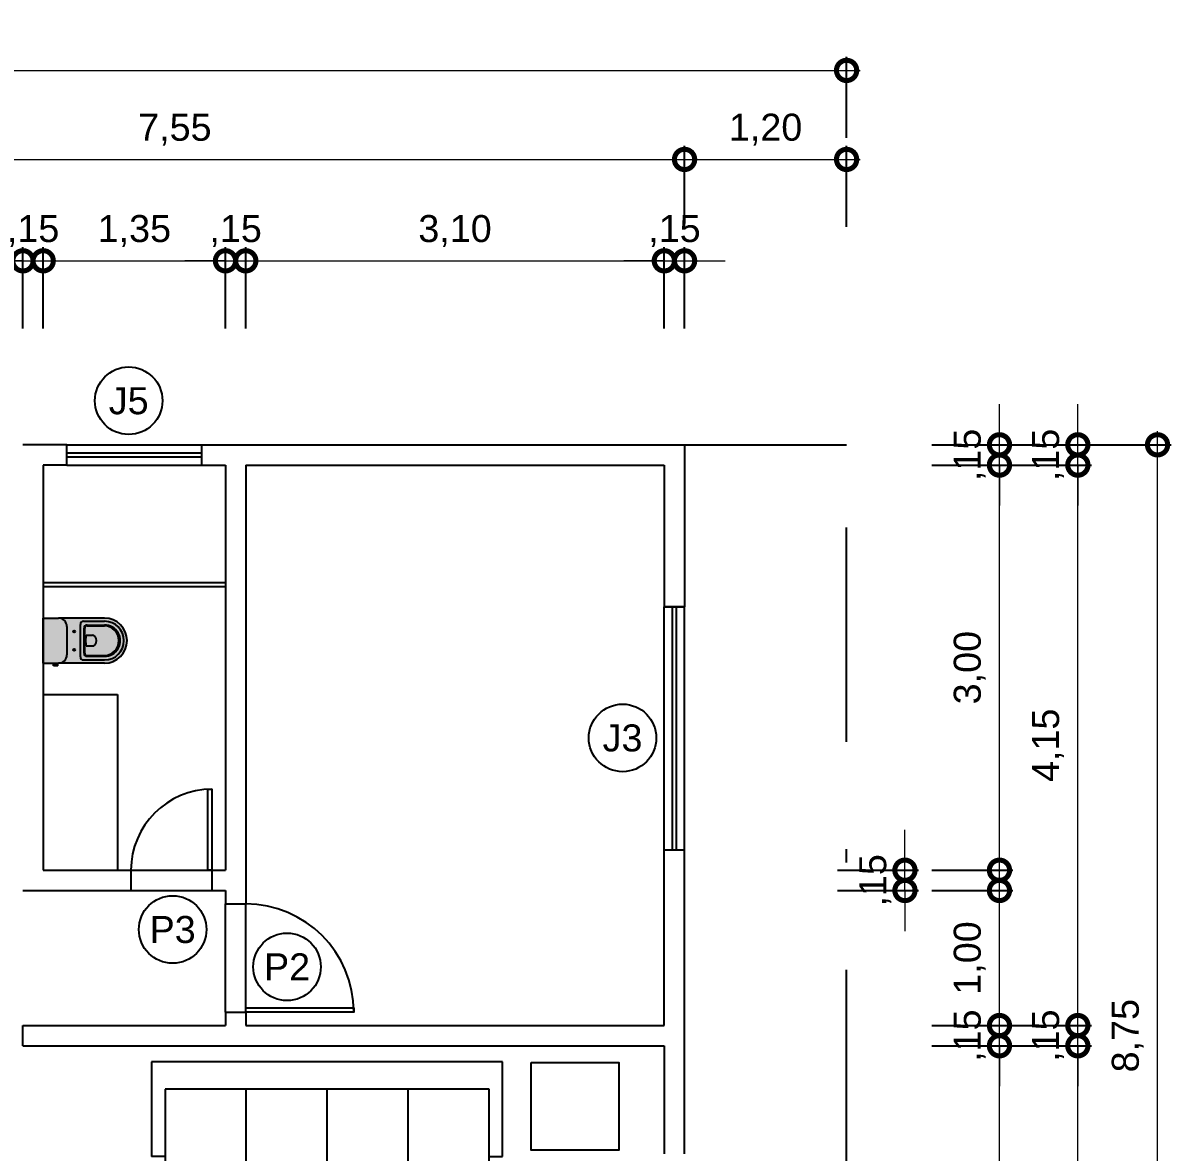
# Model space of a CAD drawing. Header units: metres. Extents: x 47788 to 47873.8, y 23410.5 to 23440.5.
# Drawn here: x 47833.12 to 47841.62, y 23424.58 to 23432.94 of the extents above; entities that cross this region are included whole.
import ezdxf
from ezdxf.enums import TextEntityAlignment as Align

# ---------------------------------------------------------------- set-up
doc = ezdxf.new("R2010")
doc.units = ezdxf.units.M
doc.header["$LTSCALE"] = 0.25
doc.linetypes.add('DASHDOT2', pattern=[12.7, 6.35, -3.175, 0, -3.175])
for name, color, linetype in [('ARQ_ALV CT', 7, 'Continuous'), ('ARQ_ALV VS', 2, 'Continuous'), ('ARQ_ESQ CT', 3, 'Continuous'), ('ARQ_MOB 01', 1, 'Continuous'), ('ARQ_PISO 01', 1, 'Continuous'), ('ARQ_PROJ SUP', 1, 'DASHDOT2'), ('ARQ_SAN 01', 1, 'Continuous'), ('ARQ_SAN 02', 2, 'Continuous'), ('ARQ_SIMB 01', 1, 'Continuous'), ('LOUÇA', 2, 'Continuous'), ('SIMB_02', 2, 'Continuous'), ('SIMB_TXT', 1, 'Continuous')]:
    doc.layers.add(name, color=color, linetype=linetype)
doc.layers.add('ARQ_COTA_AZUL', color=5, linetype='Continuous', lineweight=20, true_color=0x0000ff)
doc.styles.add('cota', font='arial.ttf')
doc.styles.add('SIMB', font='arial.ttf')
doc.dimstyles.new('Info 01 - annot', dxfattribs={"dimtxt": 2, "dimasz": 3, "dimexe": 1, "dimexo": 1, "dimgap": 1, "dimtad": 1, "dimzin": 4, "dimtxsty": 'cota', "dimblk": 'DOTSMALL', "dimcen": 2, "dimdle": 1, "dimclrd": 256, "dimclre": 256, "dimclrt": 1, "dimazin": 2, "dimtfac": 0.09, "dimtix": 1, "dimtmove": 2, "dimatfit": 2, "dimfxl": 5, "dimfxlon": 1, "dimtolj": 1, "dimtzin": 4, "dimlwd": -1, "dimarcsym": 1})

# ---------------------------------------------------------------- blocks, each defined once
blk = doc.blocks.new('VASO_BELL')
at = {"true_color": 0xffffff}
h = blk.add_hatch(color=7, dxfattribs=at)
h.dxf.hatch_style = 1
edge = h.paths.add_edge_path()
edge.add_line((0, 0), (0.37, 0))
edge.add_line((0.37, 0), (0.37, -0.126))
edge.add_line((0.37, -0.126), (0.37, -0.505))
edge.add_arc((0.185, -0.505), 0.185, -180, 0, ccw=False)
edge.add_line((0, -0.505), (0, -0.126))
edge.add_line((0, -0.126), (0, 0))
h = blk.add_hatch(color=7, dxfattribs=at)
h.dxf.hatch_style = 1
h.paths.add_polyline_path([(-0.0067, -0.0855), (-0.0217, -0.0855), (-0.0217, -0.1205), (-0.0067, -0.1205)])
h = blk.add_hatch(color=7, dxfattribs=at)
h.dxf.hatch_style = 1
h.paths.add_polyline_path([(0, -0.089), (-0.0067, -0.089), (-0.0067, -0.1171), (0, -0.1171)])
at = {"layer": 'ARQ_SAN 01'}
for p, q in [((0.0565, -0.3611), (0.0565, -0.505)), ((0.0625, -0.3611), (0.0625, -0.505)), ((0.0815, -0.3361), (0.2885, -0.3361)), ((0.0815, -0.3421), (0.2885, -0.3421)), ((0.141, -0.3532), (0.141, -0.4061)), ((0.229, -0.3532), (0.229, -0.4061)), ((0.3075, -0.3611), (0.3075, -0.505)), ((0.3135, -0.3611), (0.3135, -0.505))]:
    blk.add_line(p, q, dxfattribs=at)
for centre in [(0.11, -0.255), (0.26, -0.255)]:
    blk.add_circle(centre, 0.0075, dxfattribs=at)
for centre, radius, start, end in [((0.0815, -0.3611), 0.025, 90, 180), ((0.0815, -0.3611), 0.019, 90, 180), ((0.1911, -0.5922), 0.2442, 91.42642, 101.83306), ((0.1789, -0.5922), 0.2442, 78.16694, 88.57358), ((0.2885, -0.3611), 0.025, 0, 90), ((0.2885, -0.3611), 0.019, 0, 90), ((0.168, -0.4061), 0.027, 180, 229.16778), ((0.185, -0.3864), 0.053, 229.16778, 310.83222), ((0.202, -0.4061), 0.027, 310.83222, 0), ((0.185, -0.5055), 0.1285, 179.77728, 0.22272), ((0.185, -0.4994), 0.1226, 182.60055, 357.39945)]:
    blk.add_arc(centre, radius, start, end, dxfattribs=at)
at = {"layer": 'ARQ_SAN 02'}
for p, q in [((0, 0), (0, -0.126)), ((0, 0), (0.37, 0)), ((0.37, 0), (0.37, -0.126)), ((-0.0217, -0.0855), (-0.0065, -0.0855)), ((-0.0217, -0.1205), (-0.0217, -0.0855)), ((-0.0067, -0.1205), (-0.0067, -0.0855)), ((0, -0.089), (-0.0067, -0.089)), ((-0.0217, -0.1205), (-0.0067, -0.1205)), ((0, -0.1171), (-0.0067, -0.1171)), ((0, -0.505), (0, -0.126)), ((0.37, -0.505), (0.37, -0.126)), ((0.301, -0.195), (0.069, -0.195)), ((0.026, -0.3311), (0.026, -0.505)), ((0.051, -0.3061), (0.319, -0.3061)), ((0.344, -0.3311), (0.344, -0.505))]:
    blk.add_line(p, q, dxfattribs=at)
for centre, radius, start, end in [((0.069, -0.126), 0.069, 180, 270), ((0.301, -0.126), 0.069, 270, 0), ((0.051, -0.3311), 0.025, 90, 180), ((0.319, -0.3311), 0.025, 0, 90), ((0.185, -0.505), 0.185, 180, 0), ((0.185, -0.505), 0.159, 180, 0)]:
    blk.add_arc(centre, radius, start, end, dxfattribs=at)
blk = doc.blocks.new('S4')
at = {"ltscale": 0.1}
for p, q in [((0, 0), (-2.6, 0)), ((0, -0.7), (0, 0)), ((-2.6, 0), (-2.6, -0.7)), ((-0.1, -0.2), (-2.5, -0.2)), ((-2.5, -0.2), (-2.5, -0.8)), ((-1.9, -0.8), (-1.9, -0.2)), ((-1.3, -0.8), (-1.3, -0.2)), ((-0.7, -0.8), (-0.7, -0.2)), ((-0.1, -0.8), (-0.1, -0.2)), ((-2.5, -0.7), (-2.6, -0.7)), ((-0.1, -0.7), (0, -0.7)), ((-2.5, -0.8), (-0.1, -0.8))]:
    blk.add_line(p, q, dxfattribs=at)
blk = doc.blocks.new('_DotSmall')
at = {"color": 0, "linetype": 'ByBlock', "const_width": 0.5}
blk.add_lwpolyline([(-0.0625, 0, 1), (0.0625, 0, 1)], format="xyb", close=True, dxfattribs=at)
blk = doc.blocks.new('*D929')
at = {"layer": 'ARQ_COTA_AZUL', "transparency": 16777216}
blk.add_line((47840.351, 23421.1128), (47840.351, 23425.4628), dxfattribs=at)
at = {"layer": 'ARQ_COTA_AZUL', "lineweight": -2, "transparency": 16777216}
for p, q in [((47839.851, 23425.3628), (47840.451, 23425.3628)), ((47839.851, 23421.2128), (47840.451, 23421.2128))]:
    blk.add_line(p, q, dxfattribs=at)
at = {"layer": 'Defpoints', "color": 0, "transparency": 16777216}
for p in [(47837.8688, 23425.3628), (47840.351, 23425.3628), (47837.8688, 23421.2128)]:
    blk.add_point(p, dxfattribs=at)
at = {"layer": 'ARQ_COTA_AZUL', "transparency": 16777216, "xscale": 0.3, "yscale": 0.3, "zscale": 0.3}
for p, rotation in [((47840.351, 23425.3628), 90), ((47840.351, 23421.2128), 270)]:
    blk.add_blockref('_DotSmall', p, dxfattribs=dict(at, rotation=rotation))
at = {"layer": 'ARQ_COTA_AZUL', "color": 1, "transparency": 16777216, "insert": (47840.1308, 23423.2878), "char_height": 0.2, "attachment_point": 5, "rotation": 90, "style": 'cota'}
blk.add_mtext('\\A1;4,15', dxfattribs=at)
blk = doc.blocks.new('*D930')
at = {"layer": 'ARQ_COTA_AZUL', "transparency": 16777216}
for p, q in [((47840.351, 23425.5128), (47840.351, 23425.8128)), ((47840.351, 23425.3628), (47840.351, 23425.5128)), ((47840.351, 23425.3628), (47840.351, 23425.0628))]:
    blk.add_line(p, q, dxfattribs=at)
at = {"layer": 'ARQ_COTA_AZUL', "lineweight": -2, "transparency": 16777216}
for p, q in [((47839.851, 23425.5128), (47840.451, 23425.5128)), ((47839.851, 23425.3628), (47840.451, 23425.3628))]:
    blk.add_line(p, q, dxfattribs=at)
at = {"layer": 'Defpoints', "color": 0, "transparency": 16777216}
for p in [(47837.8688, 23425.5128), (47840.351, 23425.5128), (47837.8688, 23425.3628)]:
    blk.add_point(p, dxfattribs=at)
at = {"layer": 'ARQ_COTA_AZUL', "transparency": 16777216, "xscale": 0.3, "yscale": 0.3, "zscale": 0.3}
for p, rotation in [((47840.351, 23425.5128), 270), ((47840.351, 23425.3628), 90)]:
    blk.add_blockref('_DotSmall', p, dxfattribs=dict(at, rotation=rotation))
at = {"layer": 'ARQ_COTA_AZUL', "color": 1, "transparency": 16777216, "insert": (47840.1308, 23425.4378), "char_height": 0.2, "attachment_point": 5, "rotation": 90, "style": 'cota'}
blk.add_mtext('\\A1;,15', dxfattribs=at)
blk = doc.blocks.new('*D931')
at = {"layer": 'ARQ_COTA_AZUL', "transparency": 16777216}
blk.add_line((47840.351, 23425.4128), (47840.351, 23426.6128), dxfattribs=at)
at = {"layer": 'ARQ_COTA_AZUL', "lineweight": -2, "transparency": 16777216}
for p, q in [((47839.851, 23426.5128), (47840.451, 23426.5128)), ((47839.851, 23425.5128), (47840.451, 23425.5128))]:
    blk.add_line(p, q, dxfattribs=at)
at = {"layer": 'Defpoints', "color": 0, "transparency": 16777216}
for p in [(47833.9188, 23426.5128), (47840.351, 23426.5128), (47837.8688, 23425.5128)]:
    blk.add_point(p, dxfattribs=at)
at = {"layer": 'ARQ_COTA_AZUL', "transparency": 16777216, "xscale": 0.3, "yscale": 0.3, "zscale": 0.3}
for p, rotation in [((47840.351, 23426.5128), 90), ((47840.351, 23425.5128), 270)]:
    blk.add_blockref('_DotSmall', p, dxfattribs=dict(at, rotation=rotation))
at = {"layer": 'ARQ_COTA_AZUL', "color": 1, "transparency": 16777216, "insert": (47840.1308, 23426.0128), "char_height": 0.2, "attachment_point": 5, "rotation": 90, "style": 'cota'}
blk.add_mtext('\\A1;1,00', dxfattribs=at)
blk = doc.blocks.new('*D932')
at = {"layer": 'ARQ_COTA_AZUL', "transparency": 16777216}
for p, q in [((47839.651, 23426.6628), (47839.651, 23426.9628)), ((47839.651, 23426.5128), (47839.651, 23426.6628)), ((47839.651, 23426.5128), (47839.651, 23426.2128))]:
    blk.add_line(p, q, dxfattribs=at)
at = {"layer": 'ARQ_COTA_AZUL', "lineweight": -2, "transparency": 16777216}
for p, q in [((47839.151, 23426.6628), (47839.751, 23426.6628)), ((47839.151, 23426.5128), (47839.751, 23426.5128))]:
    blk.add_line(p, q, dxfattribs=at)
at = {"layer": 'Defpoints', "color": 0, "transparency": 16777216}
for p in [(47833.9188, 23426.6628), (47839.651, 23426.6628), (47833.9188, 23426.5128)]:
    blk.add_point(p, dxfattribs=at)
at = {"layer": 'ARQ_COTA_AZUL', "transparency": 16777216, "xscale": 0.3, "yscale": 0.3, "zscale": 0.3}
for p, rotation in [((47839.651, 23426.6628), 270), ((47839.651, 23426.5128), 90)]:
    blk.add_blockref('_DotSmall', p, dxfattribs=dict(at, rotation=rotation))
at = {"layer": 'ARQ_COTA_AZUL', "color": 1, "transparency": 16777216, "insert": (47839.4308, 23426.5878), "char_height": 0.2, "attachment_point": 5, "rotation": 90, "style": 'cota'}
blk.add_mtext('\\A1;,15', dxfattribs=at)
blk = doc.blocks.new('*D933')
at = {"layer": 'ARQ_COTA_AZUL', "transparency": 16777216}
blk.add_line((47840.351, 23426.5628), (47840.351, 23429.7628), dxfattribs=at)
at = {"layer": 'ARQ_COTA_AZUL', "lineweight": -2, "transparency": 16777216}
for p, q in [((47839.851, 23429.6628), (47840.451, 23429.6628)), ((47839.851, 23426.6628), (47840.451, 23426.6628))]:
    blk.add_line(p, q, dxfattribs=at)
at = {"layer": 'Defpoints', "color": 0, "transparency": 16777216}
for p in [(47837.8688, 23429.6628), (47840.351, 23429.6628), (47833.9188, 23426.6628)]:
    blk.add_point(p, dxfattribs=at)
at = {"layer": 'ARQ_COTA_AZUL', "transparency": 16777216, "xscale": 0.3, "yscale": 0.3, "zscale": 0.3}
for p, rotation in [((47840.351, 23429.6628), 90), ((47840.351, 23426.6628), 270)]:
    blk.add_blockref('_DotSmall', p, dxfattribs=dict(at, rotation=rotation))
at = {"layer": 'ARQ_COTA_AZUL', "color": 1, "transparency": 16777216, "insert": (47840.1308, 23428.1628), "char_height": 0.2, "attachment_point": 5, "rotation": 90, "style": 'cota'}
blk.add_mtext('\\A1;3,00', dxfattribs=at)
blk = doc.blocks.new('*D934')
at = {"layer": 'ARQ_COTA_AZUL', "transparency": 16777216}
for p, q in [((47840.351, 23429.8128), (47840.351, 23430.1128)), ((47840.351, 23429.6628), (47840.351, 23429.8128)), ((47840.351, 23429.6628), (47840.351, 23429.3628))]:
    blk.add_line(p, q, dxfattribs=at)
at = {"layer": 'ARQ_COTA_AZUL', "lineweight": -2, "transparency": 16777216}
for p, q in [((47839.851, 23429.8128), (47840.451, 23429.8128)), ((47839.851, 23429.6628), (47840.451, 23429.6628))]:
    blk.add_line(p, q, dxfattribs=at)
at = {"layer": 'Defpoints', "color": 0, "transparency": 16777216}
for p in [(47838.0188, 23429.8128), (47840.351, 23429.8128), (47837.8688, 23429.6628)]:
    blk.add_point(p, dxfattribs=at)
at = {"layer": 'ARQ_COTA_AZUL', "transparency": 16777216, "xscale": 0.3, "yscale": 0.3, "zscale": 0.3}
for p, rotation in [((47840.351, 23429.8128), 270), ((47840.351, 23429.6628), 90)]:
    blk.add_blockref('_DotSmall', p, dxfattribs=dict(at, rotation=rotation))
at = {"layer": 'ARQ_COTA_AZUL', "color": 1, "transparency": 16777216, "insert": (47840.1308, 23429.7378), "char_height": 0.2, "attachment_point": 5, "rotation": 90, "style": 'cota'}
blk.add_mtext('\\A1;,15', dxfattribs=at)
blk = doc.blocks.new('*D940')
at = {"layer": 'ARQ_COTA_AZUL', "lineweight": -2, "transparency": 16777216}
for p, q in [((47830.6188, 23430.6753), (47830.6188, 23431.2753)), ((47833.1188, 23430.6753), (47833.1188, 23431.2753))]:
    blk.add_line(p, q, dxfattribs=at)
at = {"layer": 'ARQ_COTA_AZUL', "transparency": 16777216}
blk.add_line((47830.5188, 23431.1753), (47833.2188, 23431.1753), dxfattribs=at)
at = {"layer": 'Defpoints', "color": 0, "transparency": 16777216}
for p in [(47833.1188, 23431.1753), (47830.6188, 23429.8128), (47833.1188, 23429.8128)]:
    blk.add_point(p, dxfattribs=at)
at = {"layer": 'ARQ_COTA_AZUL', "transparency": 16777216, "xscale": 0.3, "yscale": 0.3, "zscale": 0.3, "rotation": 180}
blk.add_blockref('_DotSmall', (47830.6188, 23431.1753), dxfattribs=at)
at = {"layer": 'ARQ_COTA_AZUL', "transparency": 16777216, "xscale": 0.3, "yscale": 0.3, "zscale": 0.3}
blk.add_blockref('_DotSmall', (47833.1188, 23431.1753), dxfattribs=at)
at = {"layer": 'ARQ_COTA_AZUL', "color": 1, "transparency": 16777216, "insert": (47831.8688, 23431.3955), "char_height": 0.2, "attachment_point": 5, "style": 'cota'}
blk.add_mtext('\\A1;2,50', dxfattribs=at)
blk = doc.blocks.new('*D941')
at = {"layer": 'ARQ_COTA_AZUL', "lineweight": -2, "transparency": 16777216}
for p, q in [((47833.1188, 23430.6753), (47833.1188, 23431.2753)), ((47833.2688, 23430.6753), (47833.2688, 23431.2753))]:
    blk.add_line(p, q, dxfattribs=at)
at = {"layer": 'ARQ_COTA_AZUL', "transparency": 16777216}
for p, q in [((47833.1188, 23431.1753), (47832.8188, 23431.1753)), ((47833.1188, 23431.1753), (47833.2688, 23431.1753)), ((47833.2688, 23431.1753), (47833.5688, 23431.1753))]:
    blk.add_line(p, q, dxfattribs=at)
at = {"layer": 'Defpoints', "color": 0, "transparency": 16777216}
for p in [(47833.2688, 23431.1753), (47833.1188, 23429.8128), (47833.2688, 23429.6628)]:
    blk.add_point(p, dxfattribs=at)
at = {"layer": 'ARQ_COTA_AZUL', "transparency": 16777216, "xscale": 0.3, "yscale": 0.3, "zscale": 0.3}
blk.add_blockref('_DotSmall', (47833.1188, 23431.1753), dxfattribs=at)
at = {"layer": 'ARQ_COTA_AZUL', "transparency": 16777216, "xscale": 0.3, "yscale": 0.3, "zscale": 0.3, "rotation": 180}
blk.add_blockref('_DotSmall', (47833.2688, 23431.1753), dxfattribs=at)
at = {"layer": 'ARQ_COTA_AZUL', "color": 1, "transparency": 16777216, "insert": (47833.1938, 23431.3955), "char_height": 0.2, "attachment_point": 5, "style": 'cota'}
blk.add_mtext('\\A1;,15', dxfattribs=at)
blk = doc.blocks.new('*D942')
at = {"layer": 'ARQ_COTA_AZUL', "lineweight": -2, "transparency": 16777216}
for p, q in [((47833.2688, 23430.6753), (47833.2688, 23431.2753)), ((47834.6188, 23430.6753), (47834.6188, 23431.2753))]:
    blk.add_line(p, q, dxfattribs=at)
at = {"layer": 'ARQ_COTA_AZUL', "transparency": 16777216}
blk.add_line((47833.1688, 23431.1753), (47834.7188, 23431.1753), dxfattribs=at)
at = {"layer": 'Defpoints', "color": 0, "transparency": 16777216}
for p in [(47834.6188, 23431.1753), (47833.2688, 23429.6628), (47834.6188, 23429.6628)]:
    blk.add_point(p, dxfattribs=at)
at = {"layer": 'ARQ_COTA_AZUL', "transparency": 16777216, "xscale": 0.3, "yscale": 0.3, "zscale": 0.3, "rotation": 180}
blk.add_blockref('_DotSmall', (47833.2688, 23431.1753), dxfattribs=at)
at = {"layer": 'ARQ_COTA_AZUL', "transparency": 16777216, "xscale": 0.3, "yscale": 0.3, "zscale": 0.3}
blk.add_blockref('_DotSmall', (47834.6188, 23431.1753), dxfattribs=at)
at = {"layer": 'ARQ_COTA_AZUL', "color": 1, "transparency": 16777216, "insert": (47833.9438, 23431.3955), "char_height": 0.2, "attachment_point": 5, "style": 'cota'}
blk.add_mtext('\\A1;1,35', dxfattribs=at)
blk = doc.blocks.new('*D943')
at = {"layer": 'ARQ_COTA_AZUL', "lineweight": -2, "transparency": 16777216}
for p, q in [((47834.6188, 23430.6753), (47834.6188, 23431.2753)), ((47834.7688, 23430.6753), (47834.7688, 23431.2753))]:
    blk.add_line(p, q, dxfattribs=at)
at = {"layer": 'ARQ_COTA_AZUL', "transparency": 16777216}
for p, q in [((47834.6188, 23431.1753), (47834.3188, 23431.1753)), ((47834.6188, 23431.1753), (47834.7688, 23431.1753)), ((47834.7688, 23431.1753), (47835.0688, 23431.1753))]:
    blk.add_line(p, q, dxfattribs=at)
at = {"layer": 'Defpoints', "color": 0, "transparency": 16777216}
for p in [(47834.7688, 23431.1753), (47834.6188, 23429.6628), (47834.7688, 23429.6628)]:
    blk.add_point(p, dxfattribs=at)
at = {"layer": 'ARQ_COTA_AZUL', "transparency": 16777216, "xscale": 0.3, "yscale": 0.3, "zscale": 0.3}
blk.add_blockref('_DotSmall', (47834.6188, 23431.1753), dxfattribs=at)
at = {"layer": 'ARQ_COTA_AZUL', "transparency": 16777216, "xscale": 0.3, "yscale": 0.3, "zscale": 0.3, "rotation": 180}
blk.add_blockref('_DotSmall', (47834.7688, 23431.1753), dxfattribs=at)
at = {"layer": 'ARQ_COTA_AZUL', "color": 1, "transparency": 16777216, "insert": (47834.6938, 23431.3955), "char_height": 0.2, "attachment_point": 5, "style": 'cota'}
blk.add_mtext('\\A1;,15', dxfattribs=at)
blk = doc.blocks.new('*D944')
at = {"layer": 'ARQ_COTA_AZUL', "lineweight": -2, "transparency": 16777216}
for p, q in [((47834.7688, 23430.6753), (47834.7688, 23431.2753)), ((47837.8688, 23430.6753), (47837.8688, 23431.2753))]:
    blk.add_line(p, q, dxfattribs=at)
at = {"layer": 'ARQ_COTA_AZUL', "transparency": 16777216}
blk.add_line((47834.6688, 23431.1753), (47837.9688, 23431.1753), dxfattribs=at)
at = {"layer": 'Defpoints', "color": 0, "transparency": 16777216}
for p in [(47837.8688, 23431.1753), (47834.7688, 23429.6628), (47837.8688, 23429.6628)]:
    blk.add_point(p, dxfattribs=at)
at = {"layer": 'ARQ_COTA_AZUL', "transparency": 16777216, "xscale": 0.3, "yscale": 0.3, "zscale": 0.3, "rotation": 180}
blk.add_blockref('_DotSmall', (47834.7688, 23431.1753), dxfattribs=at)
at = {"layer": 'ARQ_COTA_AZUL', "transparency": 16777216, "xscale": 0.3, "yscale": 0.3, "zscale": 0.3}
blk.add_blockref('_DotSmall', (47837.8688, 23431.1753), dxfattribs=at)
at = {"layer": 'ARQ_COTA_AZUL', "color": 1, "transparency": 16777216, "insert": (47836.3188, 23431.3955), "char_height": 0.2, "attachment_point": 5, "style": 'cota'}
blk.add_mtext('\\A1;3,10', dxfattribs=at)
blk = doc.blocks.new('*D945')
at = {"layer": 'ARQ_COTA_AZUL', "lineweight": -2, "transparency": 16777216}
for p, q in [((47837.8688, 23430.6753), (47837.8688, 23431.2753)), ((47838.0188, 23430.6753), (47838.0188, 23431.2753))]:
    blk.add_line(p, q, dxfattribs=at)
at = {"layer": 'ARQ_COTA_AZUL', "transparency": 16777216}
for p, q in [((47837.8688, 23431.1753), (47837.5688, 23431.1753)), ((47837.8688, 23431.1753), (47838.0188, 23431.1753)), ((47838.0188, 23431.1753), (47838.3188, 23431.1753))]:
    blk.add_line(p, q, dxfattribs=at)
at = {"layer": 'Defpoints', "color": 0, "transparency": 16777216}
for p in [(47838.0188, 23431.1753), (47838.0188, 23429.8128), (47837.8688, 23429.6628)]:
    blk.add_point(p, dxfattribs=at)
at = {"layer": 'ARQ_COTA_AZUL', "transparency": 16777216, "xscale": 0.3, "yscale": 0.3, "zscale": 0.3}
blk.add_blockref('_DotSmall', (47837.8688, 23431.1753), dxfattribs=at)
at = {"layer": 'ARQ_COTA_AZUL', "transparency": 16777216, "xscale": 0.3, "yscale": 0.3, "zscale": 0.3, "rotation": 180}
blk.add_blockref('_DotSmall', (47838.0188, 23431.1753), dxfattribs=at)
at = {"layer": 'ARQ_COTA_AZUL', "color": 1, "transparency": 16777216, "insert": (47837.9438, 23431.3955), "char_height": 0.2, "attachment_point": 5, "style": 'cota'}
blk.add_mtext('\\A1;,15', dxfattribs=at)
blk = doc.blocks.new('*D947')
at = {"layer": 'ARQ_COTA_AZUL', "transparency": 16777216}
blk.add_line((47840.9314, 23421.1128), (47840.9314, 23425.4628), dxfattribs=at)
at = {"layer": 'ARQ_COTA_AZUL', "lineweight": -2, "transparency": 16777216}
for p, q in [((47840.4314, 23425.3628), (47841.0314, 23425.3628)), ((47840.4314, 23421.2128), (47841.0314, 23421.2128))]:
    blk.add_line(p, q, dxfattribs=at)
at = {"layer": 'Defpoints', "color": 0, "transparency": 16777216}
for p in [(47837.8688, 23425.3628), (47840.9314, 23425.3628), (47837.8688, 23421.2128)]:
    blk.add_point(p, dxfattribs=at)
at = {"layer": 'ARQ_COTA_AZUL', "transparency": 16777216, "xscale": 0.3, "yscale": 0.3, "zscale": 0.3}
for p, rotation in [((47840.9314, 23425.3628), 90), ((47840.9314, 23421.2128), 270)]:
    blk.add_blockref('_DotSmall', p, dxfattribs=dict(at, rotation=rotation))
at = {"layer": 'ARQ_COTA_AZUL', "color": 1, "transparency": 16777216, "insert": (47840.7112, 23423.2878), "char_height": 0.2, "attachment_point": 5, "rotation": 90, "style": 'cota'}
blk.add_mtext('\\A1;4,15', dxfattribs=at)
blk = doc.blocks.new('*D948')
at = {"layer": 'ARQ_COTA_AZUL', "transparency": 16777216}
for p, q in [((47840.9314, 23425.5128), (47840.9314, 23425.8128)), ((47840.9314, 23425.3628), (47840.9314, 23425.5128)), ((47840.9314, 23425.3628), (47840.9314, 23425.0628))]:
    blk.add_line(p, q, dxfattribs=at)
at = {"layer": 'ARQ_COTA_AZUL', "lineweight": -2, "transparency": 16777216}
for p, q in [((47840.4314, 23425.5128), (47841.0314, 23425.5128)), ((47840.4314, 23425.3628), (47841.0314, 23425.3628))]:
    blk.add_line(p, q, dxfattribs=at)
at = {"layer": 'Defpoints', "color": 0, "transparency": 16777216}
for p in [(47837.8688, 23425.5128), (47840.9314, 23425.5128), (47837.8688, 23425.3628)]:
    blk.add_point(p, dxfattribs=at)
at = {"layer": 'ARQ_COTA_AZUL', "transparency": 16777216, "xscale": 0.3, "yscale": 0.3, "zscale": 0.3}
for p, rotation in [((47840.9314, 23425.5128), 270), ((47840.9314, 23425.3628), 90)]:
    blk.add_blockref('_DotSmall', p, dxfattribs=dict(at, rotation=rotation))
at = {"layer": 'ARQ_COTA_AZUL', "color": 1, "transparency": 16777216, "insert": (47840.7112, 23425.4378), "char_height": 0.2, "attachment_point": 5, "rotation": 90, "style": 'cota'}
blk.add_mtext('\\A1;,15', dxfattribs=at)
blk = doc.blocks.new('*D949')
at = {"layer": 'ARQ_COTA_AZUL', "transparency": 16777216}
blk.add_line((47840.9314, 23425.4128), (47840.9314, 23429.7628), dxfattribs=at)
at = {"layer": 'ARQ_COTA_AZUL', "lineweight": -2, "transparency": 16777216}
for p, q in [((47840.4314, 23429.6628), (47841.0314, 23429.6628)), ((47840.4314, 23425.5128), (47841.0314, 23425.5128))]:
    blk.add_line(p, q, dxfattribs=at)
at = {"layer": 'Defpoints', "color": 0, "transparency": 16777216}
for p in [(47837.8688, 23429.6628), (47840.9314, 23429.6628), (47837.8688, 23425.5128)]:
    blk.add_point(p, dxfattribs=at)
at = {"layer": 'ARQ_COTA_AZUL', "transparency": 16777216, "xscale": 0.3, "yscale": 0.3, "zscale": 0.3}
for p, rotation in [((47840.9314, 23429.6628), 90), ((47840.9314, 23425.5128), 270)]:
    blk.add_blockref('_DotSmall', p, dxfattribs=dict(at, rotation=rotation))
at = {"layer": 'ARQ_COTA_AZUL', "color": 1, "transparency": 16777216, "insert": (47840.7112, 23427.5878), "char_height": 0.2, "attachment_point": 5, "rotation": 90, "style": 'cota'}
blk.add_mtext('\\A1;4,15', dxfattribs=at)
blk = doc.blocks.new('*D950')
at = {"layer": 'ARQ_COTA_AZUL', "transparency": 16777216}
for p, q in [((47840.9314, 23429.8128), (47840.9314, 23430.1128)), ((47840.9314, 23429.6628), (47840.9314, 23429.8128)), ((47840.9314, 23429.6628), (47840.9314, 23429.3628))]:
    blk.add_line(p, q, dxfattribs=at)
at = {"layer": 'ARQ_COTA_AZUL', "lineweight": -2, "transparency": 16777216}
for p, q in [((47840.4314, 23429.8128), (47841.0314, 23429.8128)), ((47840.4314, 23429.6628), (47841.0314, 23429.6628))]:
    blk.add_line(p, q, dxfattribs=at)
at = {"layer": 'Defpoints', "color": 0, "transparency": 16777216}
for p in [(47838.0188, 23429.8128), (47840.9314, 23429.8128), (47837.8688, 23429.6628)]:
    blk.add_point(p, dxfattribs=at)
at = {"layer": 'ARQ_COTA_AZUL', "transparency": 16777216, "xscale": 0.3, "yscale": 0.3, "zscale": 0.3}
for p, rotation in [((47840.9314, 23429.8128), 270), ((47840.9314, 23429.6628), 90)]:
    blk.add_blockref('_DotSmall', p, dxfattribs=dict(at, rotation=rotation))
at = {"layer": 'ARQ_COTA_AZUL', "color": 1, "transparency": 16777216, "insert": (47840.7112, 23429.7378), "char_height": 0.2, "attachment_point": 5, "rotation": 90, "style": 'cota'}
blk.add_mtext('\\A1;,15', dxfattribs=at)
blk = doc.blocks.new('*D951')
at = {"layer": 'ARQ_COTA_AZUL', "transparency": 16777216}
blk.add_line((47841.5217, 23420.9628), (47841.5217, 23429.9128), dxfattribs=at)
at = {"layer": 'ARQ_COTA_AZUL', "lineweight": -2, "transparency": 16777216}
for p, q in [((47841.0217, 23429.8128), (47841.6217, 23429.8128)), ((47841.0217, 23421.0628), (47841.6217, 23421.0628))]:
    blk.add_line(p, q, dxfattribs=at)
at = {"layer": 'Defpoints', "color": 0, "transparency": 16777216}
for p in [(47838.0188, 23429.8128), (47841.5217, 23429.8128), (47838.0188, 23421.0628)]:
    blk.add_point(p, dxfattribs=at)
at = {"layer": 'ARQ_COTA_AZUL', "transparency": 16777216, "xscale": 0.3, "yscale": 0.3, "zscale": 0.3}
for p, rotation in [((47841.5217, 23429.8128), 90), ((47841.5217, 23421.0628), 270)]:
    blk.add_blockref('_DotSmall', p, dxfattribs=dict(at, rotation=rotation))
at = {"layer": 'ARQ_COTA_AZUL', "color": 1, "transparency": 16777216, "insert": (47841.3015, 23425.4378), "char_height": 0.2, "attachment_point": 5, "rotation": 90, "style": 'cota'}
blk.add_mtext('\\A1;8,75', dxfattribs=at)
blk = doc.blocks.new('*D960')
at = {"layer": 'ARQ_COTA_AZUL', "lineweight": -2, "transparency": 16777216}
for p, q in [((47830.4688, 23431.4259), (47830.4688, 23432.0259)), ((47838.0188, 23431.4259), (47838.0188, 23432.0259))]:
    blk.add_line(p, q, dxfattribs=at)
at = {"layer": 'ARQ_COTA_AZUL', "transparency": 16777216}
blk.add_line((47830.3688, 23431.9259), (47838.1188, 23431.9259), dxfattribs=at)
at = {"layer": 'Defpoints', "color": 0, "transparency": 16777216}
for p in [(47838.0188, 23431.9259), (47830.4688, 23429.8128), (47838.0188, 23429.8128)]:
    blk.add_point(p, dxfattribs=at)
at = {"layer": 'ARQ_COTA_AZUL', "transparency": 16777216, "xscale": 0.3, "yscale": 0.3, "zscale": 0.3, "rotation": 180}
blk.add_blockref('_DotSmall', (47830.4688, 23431.9259), dxfattribs=at)
at = {"layer": 'ARQ_COTA_AZUL', "transparency": 16777216, "xscale": 0.3, "yscale": 0.3, "zscale": 0.3}
blk.add_blockref('_DotSmall', (47838.0188, 23431.9259), dxfattribs=at)
at = {"layer": 'ARQ_COTA_AZUL', "color": 1, "transparency": 16777216, "insert": (47834.2438, 23432.1457), "char_height": 0.2, "attachment_point": 5, "style": 'cota'}
blk.add_mtext('\\A1;7,55', dxfattribs=at)
blk = doc.blocks.new('*D961')
at = {"layer": 'ARQ_COTA_AZUL', "lineweight": -2, "transparency": 16777216}
for p, q in [((47838.0188, 23431.4259), (47838.0188, 23432.0259)), ((47839.2188, 23431.4259), (47839.2188, 23432.0259))]:
    blk.add_line(p, q, dxfattribs=at)
at = {"layer": 'ARQ_COTA_AZUL', "transparency": 16777216}
blk.add_line((47837.9188, 23431.9259), (47839.3188, 23431.9259), dxfattribs=at)
at = {"layer": 'Defpoints', "color": 0, "transparency": 16777216}
for p in [(47839.2188, 23431.9259), (47838.0188, 23429.8128), (47839.2188, 23429.8128)]:
    blk.add_point(p, dxfattribs=at)
at = {"layer": 'ARQ_COTA_AZUL', "transparency": 16777216, "xscale": 0.3, "yscale": 0.3, "zscale": 0.3, "rotation": 180}
blk.add_blockref('_DotSmall', (47838.0188, 23431.9259), dxfattribs=at)
at = {"layer": 'ARQ_COTA_AZUL', "transparency": 16777216, "xscale": 0.3, "yscale": 0.3, "zscale": 0.3}
blk.add_blockref('_DotSmall', (47839.2188, 23431.9259), dxfattribs=at)
at = {"layer": 'ARQ_COTA_AZUL', "color": 1, "transparency": 16777216, "insert": (47838.6188, 23432.1461), "char_height": 0.2, "attachment_point": 5, "style": 'cota'}
blk.add_mtext('\\A1;1,20', dxfattribs=at)
blk = doc.blocks.new('*D962')
at = {"layer": 'ARQ_COTA_AZUL', "lineweight": -2, "transparency": 16777216}
for p, q in [((47825.6188, 23432.085), (47825.6188, 23432.685)), ((47839.2188, 23432.085), (47839.2188, 23432.685))]:
    blk.add_line(p, q, dxfattribs=at)
at = {"layer": 'ARQ_COTA_AZUL', "transparency": 16777216}
blk.add_line((47825.5188, 23432.585), (47839.3188, 23432.585), dxfattribs=at)
at = {"layer": 'Defpoints', "color": 0, "transparency": 16777216}
for p in [(47839.2188, 23432.585), (47839.2188, 23429.8128), (47825.6188, 23427.5128)]:
    blk.add_point(p, dxfattribs=at)
at = {"layer": 'ARQ_COTA_AZUL', "transparency": 16777216, "xscale": 0.3, "yscale": 0.3, "zscale": 0.3, "rotation": 180}
blk.add_blockref('_DotSmall', (47825.6188, 23432.585), dxfattribs=at)
at = {"layer": 'ARQ_COTA_AZUL', "transparency": 16777216, "xscale": 0.3, "yscale": 0.3, "zscale": 0.3}
blk.add_blockref('_DotSmall', (47839.2188, 23432.585), dxfattribs=at)
at = {"layer": 'ARQ_COTA_AZUL', "color": 1, "transparency": 16777216, "insert": (47832.4188, 23432.8052), "char_height": 0.2, "attachment_point": 5, "style": 'cota'}
blk.add_mtext('\\A1;13,60', dxfattribs=at)
blk = doc.blocks.new('*U595')
at = {"layer": 'SIMB_02'}
blk.add_circle((0, 0), 2.5, dxfattribs=at)
at = {"layer": 'SIMB_TXT', "style": 'SIMB'}
blk.add_attdef('CDESQ', text='', height=2, dxfattribs=at).set_placement((0, 0), align=Align.MIDDLE_CENTER)

msp = doc.modelspace()

# ---------------------------------------------------------------- linework, layer by layer
at = {"layer": 'ARQ_ALV CT'}
for p, q in [((47833.4438, 23429.8128), (47833.1188, 23429.8128)), ((47833.4438, 23429.8128), (47834.4438, 23429.8128)), ((47834.4438, 23429.8128), (47838.0188, 23429.8128)), ((47838.0188, 23429.8128), (47838.0188, 23428.6128)), ((47833.4438, 23429.6628), (47833.2688, 23429.6628)), ((47833.2688, 23429.6628), (47833.2688, 23426.6628)), ((47833.4438, 23429.6628), (47834.4438, 23429.6628)), ((47834.4438, 23429.6628), (47834.6188, 23429.6628)), ((47834.6188, 23429.6628), (47834.6188, 23426.6628)), ((47834.7688, 23429.6628), (47834.7688, 23426.4128)), ((47834.7688, 23429.6628), (47837.8688, 23429.6628)), ((47837.8688, 23429.6628), (47837.8688, 23428.6128)), ((47838.0188, 23428.6128), (47837.8688, 23428.6128)), ((47837.8688, 23428.6128), (47838.0188, 23428.6128)), ((47837.8688, 23426.8128), (47838.0188, 23426.8128)), ((47837.8688, 23425.5128), (47837.8688, 23426.8128)), ((47838.0188, 23424.5628), (47838.0188, 23426.8128)), ((47833.2688, 23426.6628), (47833.9188, 23426.6628)), ((47833.9188, 23426.6628), (47833.9188, 23426.5128)), ((47833.9188, 23426.6628), (47833.9188, 23426.5128)), ((47834.5188, 23426.6628), (47834.5188, 23426.5128)), ((47834.5188, 23426.6628), (47834.5188, 23426.5128)), ((47834.5188, 23426.6628), (47834.6188, 23426.6628)), ((47833.1188, 23426.5128), (47833.2688, 23426.5128)), ((47833.2688, 23426.5128), (47833.9188, 23426.5128)), ((47834.5188, 23426.5128), (47834.6188, 23426.5128)), ((47834.6188, 23426.5128), (47834.6188, 23426.4128)), ((47834.6188, 23426.4128), (47834.7688, 23426.4128)), ((47834.6188, 23425.6128), (47834.7688, 23425.6128)), ((47834.6188, 23425.6128), (47834.6188, 23425.5128)), ((47834.7688, 23425.6128), (47834.7688, 23425.5128)), ((47833.1188, 23425.5128), (47834.6188, 23425.5128)), ((47833.1188, 23425.3628), (47833.1188, 23425.5128)), ((47834.7688, 23425.5128), (47837.8688, 23425.5128)), ((47833.1188, 23425.3628), (47837.8688, 23425.3628)), ((47837.8688, 23425.3628), (47837.8688, 23424.5628))]:
    msp.add_line(p, q, dxfattribs=at)
at = {"layer": 'ARQ_ALV VS'}
for p, q in [((47837.8688, 23426.8128), (47837.8688, 23428.6128)), ((47838.0188, 23426.8128), (47838.0188, 23428.6128))]:
    msp.add_line(p, q, dxfattribs=at)
at = {"layer": 'ARQ_ESQ CT'}
for p, q in [((47833.2688, 23428.7928), (47834.6188, 23428.7928)), ((47833.2688, 23428.7628), (47834.6188, 23428.7628)), ((47837.9288, 23426.8128), (47837.9288, 23428.6128)), ((47837.9588, 23426.8128), (47837.9588, 23428.6128))]:
    msp.add_line(p, q, dxfattribs=at)
for points in [[(47834.5188, 23426.6628), (47834.4888, 23426.6628), (47834.4888, 23427.2628), (47834.5188, 23427.2628)], [(47834.7688, 23425.6128), (47834.7688, 23425.6428), (47835.5688, 23425.6428), (47835.5688, 23425.6128)]]:
    msp.add_lwpolyline(points, close=True, dxfattribs=at)
at = {"layer": 'ARQ_MOB 01'}
msp.add_lwpolyline([(47836.8819, 23425.2395), (47837.5319, 23425.2395), (47837.5319, 23424.5895), (47836.8819, 23424.5895)], close=True, dxfattribs=at)
at = {"layer": 'ARQ_PISO 01'}
for p, q in [((47833.9188, 23426.6628), (47834.5188, 23426.6628)), ((47833.9188, 23426.5128), (47834.5188, 23426.5128)), ((47834.6188, 23425.6128), (47834.6188, 23426.4128)), ((47834.7688, 23425.6128), (47834.7688, 23426.4128))]:
    msp.add_line(p, q, dxfattribs=at)
at = {"layer": 'ARQ_PROJ SUP'}
for p, q in [((47833.4438, 23429.6628), (47833.4438, 23429.8128)), ((47834.4438, 23429.6628), (47834.4438, 23429.8128)), ((47838.0188, 23429.8128), (47839.2188, 23429.8128)), ((47839.2188, 23421.0628), (47839.2188, 23429.8128)), ((47833.4438, 23429.7528), (47834.4438, 23429.7528)), ((47833.4438, 23429.7228), (47834.4438, 23429.7228))]:
    msp.add_line(p, q, dxfattribs=at)
at = {"layer": 'ARQ_SAN 02'}
for p, q in [((47833.2688, 23427.9628), (47833.8188, 23427.9628)), ((47833.8188, 23427.9628), (47833.8188, 23426.6628))]:
    msp.add_line(p, q, dxfattribs=at)
at = {"layer": 'ARQ_SIMB 01'}
for centre, radius, start, end in [((47834.5188, 23426.6628), 0.6, 90, 180), ((47834.7688, 23425.6128), 0.8, 0, 90)]:
    msp.add_arc(centre, radius, start, end, dxfattribs=at)

# ---------------------------------------------------------------- block references
at = {"xscale": 0.1, "yscale": 0.1, "zscale": 0.1}
for p, values in [((47833.9021, 23430.1393), {'CDESQ': 'J5'}), ((47837.5595, 23427.6425), {'CDESQ': 'J3'}), ((47834.2273, 23426.224), {'CDESQ': 'P3'}), ((47835.0748, 23425.9475), {'CDESQ': 'P2'})]:
    msp.add_blockref('*U595', p, dxfattribs=at).add_auto_attribs(values)
at = {"layer": 'ARQ_MOB 01'}
msp.add_blockref('S4', (47836.6712, 23425.2429), dxfattribs=at)
at = {"layer": 'LOUÇA', "xscale": 0.900000000000091, "yscale": 0.900000000000091, "zscale": 0.900000000000091, "rotation": 89.99999999999999}
msp.add_blockref('VASO_BELL', (47833.2688, 23428.1963), dxfattribs=at)

# ---------------------------------------------------------------- dimensions: what is measured, and where the dimension line sits
at = {"layer": 'ARQ_COTA_AZUL'}
for base, p1, p2, picture, middle in [((47839.2188, 23432.585), (47825.6188, 23427.5128), (47839.2188, 23429.8128), '*D962', (47832.4188, 23432.8052)), ((47838.0188, 23431.9259), (47830.4688, 23429.8128), (47838.0188, 23429.8128), '*D960', (47834.2438, 23432.1457)), ((47839.2188, 23431.9259), (47838.0188, 23429.8128), (47839.2188, 23429.8128), '*D961', (47838.6188, 23432.1461)), ((47833.1188, 23431.1753), (47830.6188, 23429.8128), (47833.1188, 23429.8128), '*D940', (47831.8688, 23431.3955)), ((47833.2688, 23431.1753), (47833.1188, 23429.8128), (47833.2688, 23429.6628), '*D941', (47833.1938, 23431.3955)), ((47834.6188, 23431.1753), (47833.2688, 23429.6628), (47834.6188, 23429.6628), '*D942', (47833.9438, 23431.3955)), ((47834.7688, 23431.1753), (47834.6188, 23429.6628), (47834.7688, 23429.6628), '*D943', (47834.6938, 23431.3955)), ((47837.8688, 23431.1753), (47834.7688, 23429.6628), (47837.8688, 23429.6628), '*D944', (47836.3188, 23431.3955)), ((47838.0188, 23431.1753), (47837.8688, 23429.6628), (47838.0188, 23429.8128), '*D945', (47837.9438, 23431.3955))]:
    dim = msp.add_linear_dim(base=base, p1=p1, p2=p2, dimstyle='Info 01 - annot', dxfattribs=at)
    dim.commit()
    dim.dimension.update_dxf_attribs({"geometry": picture, "text_midpoint": middle})
for base, p1, p2, picture, middle in [((47840.351, 23429.8128), (47837.8688, 23429.6628), (47838.0188, 23429.8128), '*D934', (47840.1308, 23429.7378)), ((47840.9314, 23429.8128), (47837.8688, 23429.6628), (47838.0188, 23429.8128), '*D950', (47840.7112, 23429.7378)), ((47841.5217, 23429.8128), (47838.0188, 23421.0628), (47838.0188, 23429.8128), '*D951', (47841.3015, 23425.4378)), ((47840.351, 23429.6628), (47833.9188, 23426.6628), (47837.8688, 23429.6628), '*D933', (47840.1308, 23428.1628)), ((47840.9314, 23429.6628), (47837.8688, 23425.5128), (47837.8688, 23429.6628), '*D949', (47840.7112, 23427.5878)), ((47839.651, 23426.6628), (47833.9188, 23426.5128), (47833.9188, 23426.6628), '*D932', (47839.4308, 23426.5878)), ((47840.351, 23426.5128), (47837.8688, 23425.5128), (47833.9188, 23426.5128), '*D931', (47840.1308, 23426.0128)), ((47840.351, 23425.5128), (47837.8688, 23425.3628), (47837.8688, 23425.5128), '*D930', (47840.1308, 23425.4378)), ((47840.9314, 23425.5128), (47837.8688, 23425.3628), (47837.8688, 23425.5128), '*D948', (47840.7112, 23425.4378)), ((47840.351, 23425.3628), (47837.8688, 23421.2128), (47837.8688, 23425.3628), '*D929', (47840.1308, 23423.2878)), ((47840.9314, 23425.3628), (47837.8688, 23421.2128), (47837.8688, 23425.3628), '*D947', (47840.7112, 23423.2878))]:
    dim = msp.add_linear_dim(base=base, p1=p1, p2=p2, angle=90, dimstyle='Info 01 - annot', dxfattribs=at)
    dim.commit()
    dim.dimension.update_dxf_attribs({"geometry": picture, "text_midpoint": middle})

doc.saveas('drawing.dxf')
